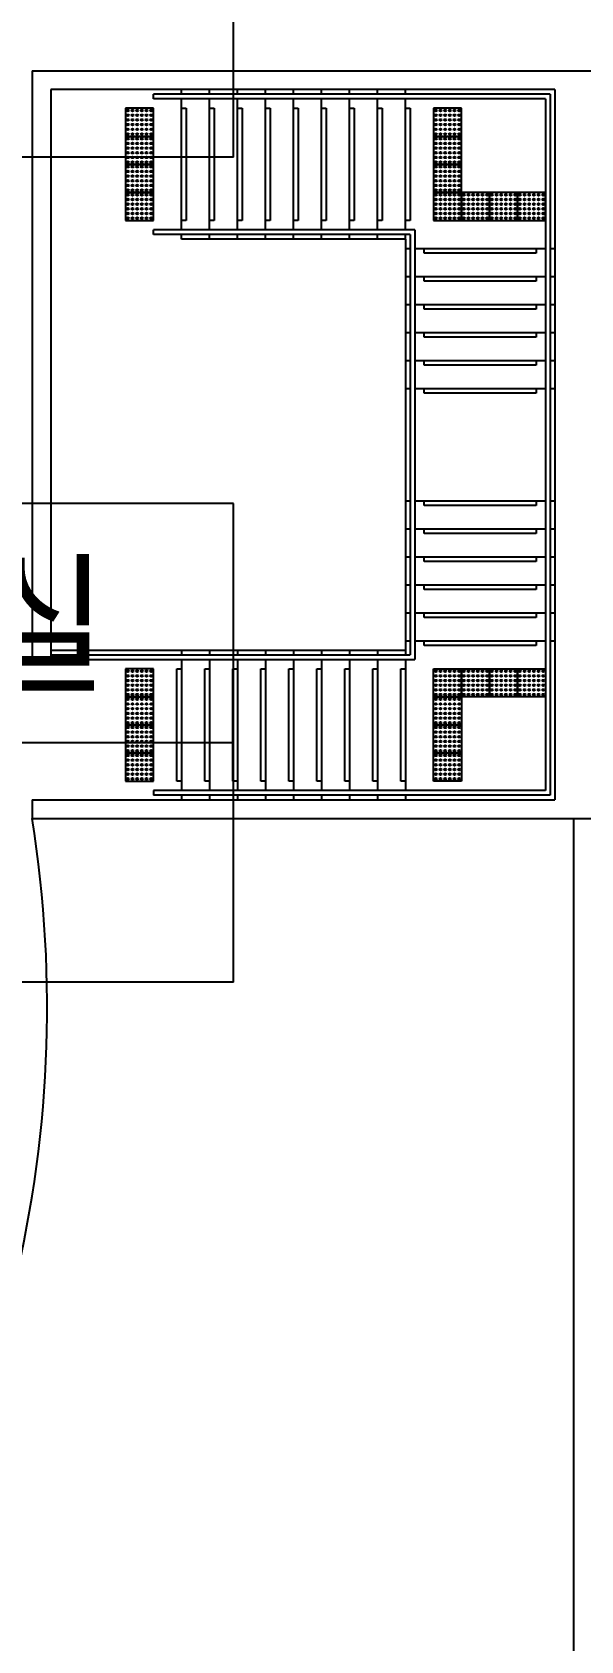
# Model space of a CAD drawing. Header units: millimetres. Extents: x 1145859089 to 1147511753, y -1047484727 to -1047247487.
# Drawn here: x 1147329272 to 1147335149, y -1047435370 to -1047418155 of the extents above; entities that cross this region are included whole.
import ezdxf
from ezdxf.enums import TextEntityAlignment as Align
from ezdxf.xclip import XClip

# ---------------------------------------------------------------- set-up
doc = ezdxf.new("R2010")
doc.units = ezdxf.units.MM
doc.header["$LTSCALE"] = 100
doc.header["$MEASUREMENT"] = 0
doc.header["$XCLIPFRAME"] = 2
doc.layers.get('0').update_dxf_attribs({"linetype": 'CONTINUOUS'})
for name, color, linetype in [('0-BLOCK', 2, 'CONTINUOUS'), ('TRAY', 1, 'CONTINUOUS'), ('XREF', 135, 'CONTINUOUS'), ('단지배치도$0$W240910', 135, 'CONTINUOUS')]:
    doc.layers.add(name, color=color, linetype=linetype)
doc.styles.add('WL', font='울릉도L_5.TTF')

# ---------------------------------------------------------------- blocks, each defined once
blk = doc.blocks.new('단지배치도$0$zw$9902')
at = {"layer": '단지배치도$0$W240910'}
for p, q in [((69000, -47200), (81788, -47200)), ((69000, -47200), (69000, -53500)), ((69200, -47400), (69200, -53500)), ((74600, -47400), (69200, -47400)), ((74550, -47450), (70300, -47450)), ((70300, -47500), (70300, -47450)), ((74500, -47500), (70300, -47500)), ((70600, -47450), (70600, -47400)), ((70600, -48900), (70600, -47500)), ((70900, -47450), (70900, -47400)), ((70900, -48900), (70900, -47500)), ((71200, -47450), (71200, -47400)), ((71200, -48900), (71200, -47500)), ((71500, -47450), (71500, -47400)), ((71500, -48900), (71500, -47500)), ((71800, -47450), (71800, -47400)), ((71800, -48900), (71800, -47500)), ((72100, -47450), (72100, -47400)), ((72100, -48900), (72100, -47500)), ((72400, -47450), (72400, -47400)), ((72400, -48900), (72400, -47500)), ((72700, -47450), (72700, -47400)), ((72700, -48900), (72700, -47500)), ((73000, -47450), (73000, -47400)), ((73000, -48900), (73000, -47500)), ((74500, -47500), (74500, -54900)), ((74550, -47450), (74550, -54950)), ((74600, -47400), (74600, -55000)), ((70300, -47600), (70000, -47600)), ((70000, -47600), (70000, -47900)), ((70300, -47900), (70300, -47600)), ((70600, -47600), (70650, -47600)), ((70650, -47600), (70650, -48800)), ((70900, -47600), (70950, -47600)), ((70950, -47600), (70950, -48800)), ((71200, -47600), (71250, -47600)), ((71250, -47600), (71250, -48800)), ((71500, -47600), (71550, -47600)), ((71550, -47600), (71550, -48800)), ((71800, -47600), (71850, -47600)), ((71850, -47600), (71850, -48800)), ((72100, -47600), (72150, -47600)), ((72150, -47600), (72150, -48800)), ((72400, -47600), (72450, -47600)), ((72450, -47600), (72450, -48800)), ((72700, -47600), (72750, -47600)), ((72750, -47600), (72750, -48800)), ((73000, -47600), (73050, -47600)), ((73050, -47600), (73050, -48800)), ((73600, -47600), (73300, -47600)), ((73300, -47600), (73300, -47900)), ((73600, -47900), (73600, -47600)), ((70300, -47900), (70000, -47900)), ((70000, -47900), (70000, -48200)), ((70000, -47900), (70300, -47900)), ((70300, -48200), (70300, -47900)), ((73600, -47900), (73300, -47900)), ((73300, -47900), (73300, -48200)), ((73300, -47900), (73600, -47900)), ((73600, -48200), (73600, -47900)), ((70300, -48200), (70000, -48200)), ((70000, -48200), (70000, -48500)), ((70000, -48200), (70300, -48200)), ((70300, -48500), (70300, -48200)), ((73600, -48200), (73300, -48200)), ((73300, -48200), (73300, -48500)), ((73300, -48200), (73600, -48200)), ((73600, -48500), (73600, -48200)), ((70300, -48500), (70000, -48500)), ((70000, -48500), (70000, -48800)), ((70000, -48500), (70300, -48500)), ((70300, -48800), (70300, -48500)), ((73600, -48500), (73300, -48500)), ((73300, -48500), (73300, -48800)), ((73300, -48500), (73600, -48500)), ((73600, -48800), (73600, -48500)), ((73900, -48500), (73600, -48500)), ((73600, -48500), (73600, -48800)), ((73900, -48800), (73900, -48500)), ((74200, -48500), (73900, -48500)), ((73900, -48500), (73900, -48800)), ((74200, -48800), (74200, -48500)), ((74500, -48500), (74200, -48500)), ((74200, -48500), (74200, -48800)), ((74500, -48800), (74500, -48500)), ((70000, -48800), (70300, -48800)), ((70650, -48800), (70600, -48800)), ((70950, -48800), (70900, -48800)), ((71250, -48800), (71200, -48800)), ((71550, -48800), (71500, -48800)), ((71850, -48800), (71800, -48800)), ((72150, -48800), (72100, -48800)), ((72450, -48800), (72400, -48800)), ((72750, -48800), (72700, -48800)), ((73050, -48800), (73000, -48800)), ((73300, -48800), (73600, -48800)), ((73600, -48800), (73900, -48800)), ((73900, -48800), (74200, -48800)), ((74200, -48800), (74500, -48800)), ((73100, -48900), (70300, -48900)), ((70300, -48950), (70300, -48900)), ((73050, -48950), (70300, -48950)), ((70600, -49000), (70600, -48950)), ((73000, -49000), (70600, -49000)), ((70900, -49000), (70900, -48950)), ((71200, -49000), (71200, -48950)), ((71500, -49000), (71500, -48950)), ((71800, -49000), (71800, -48950)), ((72100, -49000), (72100, -48950)), ((72400, -49000), (72400, -48950)), ((72700, -49000), (72700, -48950)), ((73000, -49000), (73000, -48950)), ((73000, -49000), (73000, -53400)), ((73050, -48950), (73050, -53450)), ((73100, -48900), (73100, -53500)), ((73000, -49100), (73050, -49100)), ((73100, -49100), (74500, -49100)), ((73200, -49150), (73200, -49100)), ((74400, -49150), (73200, -49150)), ((74400, -49100), (74400, -49150)), ((74550, -49100), (74600, -49100)), ((73000, -49400), (73050, -49400)), ((73100, -49400), (74500, -49400)), ((73200, -49450), (73200, -49400)), ((74400, -49400), (74400, -49450)), ((74550, -49400), (74600, -49400)), ((74400, -49450), (73200, -49450)), ((73000, -49700), (73050, -49700)), ((73100, -49700), (74500, -49700)), ((73200, -49750), (73200, -49700)), ((74400, -49750), (73200, -49750)), ((74400, -49700), (74400, -49750)), ((74550, -49700), (74600, -49700)), ((73000, -50000), (73050, -50000)), ((73100, -50000), (74500, -50000)), ((73200, -50050), (73200, -50000)), ((74400, -50050), (73200, -50050)), ((74400, -50000), (74400, -50050)), ((74550, -50000), (74600, -50000)), ((73000, -50300), (73050, -50300)), ((73100, -50300), (74500, -50300)), ((73200, -50350), (73200, -50300)), ((74400, -50350), (73200, -50350)), ((74400, -50300), (74400, -50350)), ((74550, -50300), (74600, -50300)), ((73000, -50600), (73050, -50600)), ((73100, -50600), (74500, -50600)), ((73200, -50650), (73200, -50600)), ((74400, -50600), (74400, -50650)), ((74550, -50600), (74600, -50600)), ((74400, -50650), (73200, -50650)), ((73000, -51800), (73050, -51800)), ((73100, -51800), (74500, -51800)), ((73200, -51850), (73200, -51800)), ((74400, -51800), (74400, -51850)), ((74550, -51800), (74600, -51800)), ((74400, -51850), (73200, -51850)), ((73000, -52100), (73050, -52100)), ((73100, -52100), (74500, -52100)), ((73200, -52150), (73200, -52100)), ((74400, -52150), (73200, -52150)), ((74400, -52100), (74400, -52150)), ((74550, -52100), (74600, -52100)), ((73000, -52400), (73050, -52400)), ((73100, -52400), (74500, -52400)), ((73200, -52450), (73200, -52400)), ((74400, -52450), (73200, -52450)), ((74400, -52400), (74400, -52450)), ((74550, -52400), (74600, -52400)), ((73000, -52700), (73050, -52700)), ((73100, -52700), (74500, -52700)), ((73200, -52750), (73200, -52700)), ((74400, -52750), (73200, -52750)), ((74400, -52700), (74400, -52750)), ((74550, -52700), (74600, -52700)), ((73000, -53000), (73050, -53000)), ((73100, -53000), (74500, -53000)), ((73200, -53050), (73200, -53000)), ((74400, -53000), (74400, -53050)), ((74550, -53000), (74600, -53000)), ((74400, -53050), (73200, -53050)), ((73000, -53300), (73000, -53350)), ((73000, -53300), (73000, -53350)), ((73000, -53300), (73050, -53300)), ((73100, -53300), (74500, -53300)), ((73200, -53350), (73200, -53300)), ((74400, -53350), (73200, -53350)), ((74400, -53300), (74400, -53350)), ((74550, -53300), (74600, -53300)), ((69000, -53500), (69200, -53500)), ((69000, -53500), (69200, -53500)), ((69200, -53400), (73000, -53400)), ((69200, -53450), (73050, -53450)), ((69200, -53500), (73100, -53500)), ((70600, -53400), (70600, -53450)), ((70600, -53500), (70600, -54900)), ((70900, -53400), (70900, -53450)), ((70900, -53500), (70900, -54900)), ((71200, -53400), (71200, -53450)), ((71200, -53500), (71200, -54900)), ((71500, -53400), (71500, -53450)), ((71500, -53500), (71500, -54900)), ((71800, -53400), (71800, -53450)), ((71800, -53500), (71800, -54900)), ((72100, -53400), (72100, -53450)), ((72100, -53500), (72100, -54900)), ((72400, -53400), (72400, -53450)), ((72400, -53500), (72400, -54900)), ((72700, -53400), (72700, -53450)), ((72700, -53500), (72700, -54900)), ((73000, -53400), (73000, -53450)), ((73000, -53500), (73000, -54900)), ((70300, -53600), (70000, -53600)), ((70000, -53600), (70000, -53900)), ((70300, -53900), (70300, -53600)), ((70550, -54800), (70550, -53600)), ((70550, -53600), (70600, -53600)), ((70850, -54800), (70850, -53600)), ((70850, -53600), (70900, -53600)), ((71150, -54800), (71150, -53600)), ((71150, -53600), (71200, -53600)), ((71450, -54800), (71450, -53600)), ((71450, -53600), (71500, -53600)), ((71750, -54800), (71750, -53600)), ((71750, -53600), (71800, -53600)), ((72050, -54800), (72050, -53600)), ((72050, -53600), (72100, -53600)), ((72350, -54800), (72350, -53600)), ((72350, -53600), (72400, -53600)), ((72650, -54800), (72650, -53600)), ((72650, -53600), (72700, -53600)), ((72950, -54800), (72950, -53600)), ((72950, -53600), (73000, -53600)), ((73300, -53900), (73300, -53600)), ((73300, -53600), (73600, -53600)), ((73600, -53600), (73600, -53900)), ((73600, -53900), (73600, -53600)), ((73600, -53600), (73900, -53600)), ((73900, -53600), (73900, -53900)), ((73900, -53900), (73900, -53600)), ((73900, -53600), (74200, -53600)), ((74200, -53600), (74200, -53900)), ((74200, -53900), (74200, -53600)), ((74200, -53600), (74500, -53600)), ((74500, -53600), (74500, -53900)), ((70300, -53900), (70000, -53900)), ((70000, -53900), (70000, -54200)), ((70000, -53900), (70300, -53900)), ((70300, -54200), (70300, -53900)), ((73600, -53900), (73300, -53900)), ((73300, -54200), (73300, -53900)), ((73300, -53900), (73600, -53900)), ((73600, -53900), (73600, -54200)), ((73900, -53900), (73600, -53900)), ((74200, -53900), (73900, -53900)), ((74500, -53900), (74200, -53900)), ((70300, -54200), (70000, -54200)), ((70000, -54200), (70000, -54500)), ((70000, -54200), (70300, -54200)), ((70300, -54500), (70300, -54200)), ((73600, -54200), (73300, -54200)), ((73300, -54500), (73300, -54200)), ((73300, -54200), (73600, -54200)), ((73600, -54200), (73600, -54500)), ((70300, -54500), (70000, -54500)), ((70000, -54500), (70000, -54800)), ((70000, -54500), (70300, -54500)), ((70300, -54800), (70300, -54500)), ((73600, -54500), (73300, -54500)), ((73300, -54800), (73300, -54500)), ((73300, -54500), (73600, -54500)), ((73600, -54500), (73600, -54800)), ((70000, -54800), (70300, -54800)), ((74500, -54900), (70300, -54900)), ((70300, -54900), (70300, -54950)), ((70600, -54800), (70550, -54800)), ((70900, -54800), (70850, -54800)), ((71200, -54800), (71150, -54800)), ((71500, -54800), (71450, -54800)), ((71800, -54800), (71750, -54800)), ((72100, -54800), (72050, -54800)), ((72400, -54800), (72350, -54800)), ((72700, -54800), (72650, -54800)), ((73000, -54800), (72950, -54800)), ((73600, -54800), (73300, -54800)), ((69000, -55000), (74600, -55000)), ((69000, -55000), (69000, -55200)), ((74550, -54950), (70300, -54950)), ((70600, -54950), (70600, -55000)), ((70600, -54950), (70600, -55000)), ((70900, -54950), (70900, -55000)), ((70900, -54950), (70900, -55000)), ((71200, -54950), (71200, -55000)), ((71200, -54950), (71200, -55000)), ((71500, -54950), (71500, -55000)), ((71500, -54950), (71500, -55000)), ((71800, -54950), (71800, -55000)), ((71800, -54950), (71800, -55000)), ((72100, -54950), (72100, -55000)), ((72100, -54950), (72100, -55000)), ((72400, -54950), (72400, -55000)), ((72400, -54950), (72400, -55000)), ((72700, -54950), (72700, -55000)), ((72700, -54950), (72700, -55000)), ((73000, -54950), (73000, -55000)), ((73000, -54950), (73000, -55000)), ((69000, -55200), (74800, -55200)), ((69000, -55200), (75000, -55200)), ((74800, -55200, 1673713), (74800, -71500, 1673713))]:
    blk.add_line(p, q, dxfattribs=at)
for centre in [(70025, -47625), (70025, -47675), (70075, -47625), (70075, -47675), (70125, -47625), (70125, -47675), (70175, -47625), (70175, -47675), (70225, -47625), (70225, -47675), (70275, -47625), (70275, -47675), (73325, -47625), (73325, -47675), (73375, -47625), (73375, -47675), (73425, -47625), (73425, -47675), (73475, -47625), (73475, -47675), (73525, -47625), (73525, -47675), (73575, -47625), (73575, -47675), (70025, -47725), (70025, -47775), (70025, -47825), (70075, -47725), (70075, -47775), (70075, -47825), (70125, -47725), (70125, -47775), (70125, -47825), (70175, -47725), (70175, -47775), (70175, -47825), (70225, -47725), (70225, -47775), (70225, -47825), (70275, -47725), (70275, -47775), (70275, -47825), (73325, -47725), (73325, -47775), (73325, -47825), (73375, -47725), (73375, -47775), (73375, -47825), (73425, -47725), (73425, -47775), (73425, -47825), (73475, -47725), (73475, -47775), (73475, -47825), (73525, -47725), (73525, -47775), (73525, -47825), (73575, -47725), (73575, -47775), (73575, -47825), (70025, -47875), (70025, -47925), (70025, -47975), (70025, -48025), (70075, -47875), (70075, -47925), (70075, -47975), (70075, -48025), (70125, -47875), (70125, -47925), (70125, -47975), (70125, -48025), (70175, -47875), (70175, -47925), (70175, -47975), (70175, -48025), (70225, -47875), (70225, -47925), (70225, -47975), (70225, -48025), (70275, -47875), (70275, -47925), (70275, -47975), (70275, -48025), (73325, -47875), (73325, -47925), (73325, -47975), (73325, -48025), (73375, -47875), (73375, -47925), (73375, -47975), (73375, -48025), (73425, -47875), (73425, -47925), (73425, -47975), (73425, -48025), (73475, -47875), (73475, -47925), (73475, -47975), (73475, -48025), (73525, -47875), (73525, -47925), (73525, -47975), (73525, -48025), (73575, -47875), (73575, -47925), (73575, -47975), (73575, -48025), (70025, -48075), (70025, -48125), (70025, -48175), (70075, -48075), (70075, -48125), (70075, -48175), (70125, -48075), (70125, -48125), (70125, -48175), (70175, -48075), (70175, -48125), (70175, -48175), (70225, -48075), (70225, -48125), (70225, -48175), (70275, -48075), (70275, -48125), (70275, -48175), (73325, -48075), (73325, -48125), (73325, -48175), (73375, -48075), (73375, -48125), (73375, -48175), (73425, -48075), (73425, -48125), (73425, -48175), (73475, -48075), (73475, -48125), (73475, -48175), (73525, -48075), (73525, -48125), (73525, -48175), (73575, -48075), (73575, -48125), (73575, -48175), (70025, -48225), (70025, -48275), (70025, -48325), (70025, -48375), (70075, -48225), (70075, -48275), (70075, -48325), (70075, -48375), (70125, -48225), (70125, -48275), (70125, -48325), (70125, -48375), (70175, -48225), (70175, -48275), (70175, -48325), (70175, -48375), (70225, -48225), (70225, -48275), (70225, -48325), (70225, -48375), (70275, -48225), (70275, -48275), (70275, -48325), (70275, -48375), (73325, -48225), (73325, -48275), (73325, -48325), (73325, -48375), (73375, -48225), (73375, -48275), (73375, -48325), (73375, -48375), (73425, -48225), (73425, -48275), (73425, -48325), (73425, -48375), (73475, -48225), (73475, -48275), (73475, -48325), (73475, -48375), (73525, -48225), (73525, -48275), (73525, -48325), (73525, -48375), (73575, -48225), (73575, -48275), (73575, -48325), (73575, -48375), (70025, -48425), (70025, -48475), (70025, -48525), (70075, -48425), (70075, -48475), (70075, -48525), (70125, -48425), (70125, -48475), (70125, -48525), (70175, -48425), (70175, -48475), (70175, -48525), (70225, -48425), (70225, -48475), (70225, -48525), (70275, -48425), (70275, -48475), (70275, -48525), (73325, -48425), (73325, -48475), (73325, -48525), (73375, -48425), (73375, -48475), (73375, -48525), (73425, -48425), (73425, -48475), (73425, -48525), (73475, -48425), (73475, -48475), (73475, -48525), (73525, -48425), (73525, -48475), (73525, -48525), (73575, -48425), (73575, -48475), (73575, -48525), (73625, -48525), (73675, -48525), (73725, -48525), (73775, -48525), (73825, -48525), (73875, -48525), (73925, -48525), (73975, -48525), (74025, -48525), (74075, -48525), (74125, -48525), (74175, -48525), (74225, -48525), (74275, -48525), (74325, -48525), (74375, -48525), (74425, -48525), (74475, -48525), (70025, -48575), (70025, -48625), (70025, -48675), (70025, -48725), (70075, -48575), (70075, -48625), (70075, -48675), (70075, -48725), (70125, -48575), (70125, -48625), (70125, -48675), (70125, -48725), (70175, -48575), (70175, -48625), (70175, -48675), (70175, -48725), (70225, -48575), (70225, -48625), (70225, -48675), (70225, -48725), (70275, -48575), (70275, -48625), (70275, -48675), (70275, -48725), (73325, -48575), (73325, -48625), (73325, -48675), (73325, -48725), (73375, -48575), (73375, -48625), (73375, -48675), (73375, -48725), (73425, -48575), (73425, -48625), (73425, -48675), (73425, -48725), (73475, -48575), (73475, -48625), (73475, -48675), (73475, -48725), (73525, -48575), (73525, -48625), (73525, -48675), (73525, -48725), (73575, -48575), (73575, -48625), (73575, -48675), (73575, -48725), (73625, -48575), (73625, -48625), (73625, -48675), (73625, -48725), (73675, -48575), (73675, -48625), (73675, -48675), (73675, -48725), (73725, -48575), (73725, -48625), (73725, -48675), (73725, -48725), (73775, -48575), (73775, -48625), (73775, -48675), (73775, -48725), (73825, -48575), (73825, -48625), (73825, -48675), (73825, -48725), (73875, -48575), (73875, -48625), (73875, -48675), (73875, -48725), (73925, -48575), (73925, -48625), (73925, -48675), (73925, -48725), (73975, -48575), (73975, -48625), (73975, -48675), (73975, -48725), (74025, -48575), (74025, -48625), (74025, -48675), (74025, -48725), (74075, -48575), (74075, -48625), (74075, -48675), (74075, -48725), (74125, -48575), (74125, -48625), (74125, -48675), (74125, -48725), (74175, -48575), (74175, -48625), (74175, -48675), (74175, -48725), (74225, -48575), (74225, -48625), (74225, -48675), (74225, -48725), (74275, -48575), (74275, -48625), (74275, -48675), (74275, -48725), (74325, -48575), (74325, -48625), (74325, -48675), (74325, -48725), (74375, -48575), (74375, -48625), (74375, -48675), (74375, -48725), (74425, -48575), (74425, -48625), (74425, -48675), (74425, -48725), (74475, -48575), (74475, -48625), (74475, -48675), (74475, -48725), (70025, -48775), (70075, -48775), (70125, -48775), (70175, -48775), (70225, -48775), (70275, -48775), (73325, -48775), (73375, -48775), (73425, -48775), (73475, -48775), (73525, -48775), (73575, -48775), (73625, -48775), (73675, -48775), (73725, -48775), (73775, -48775), (73825, -48775), (73875, -48775), (73925, -48775), (73975, -48775), (74025, -48775), (74075, -48775), (74125, -48775), (74175, -48775), (74225, -48775), (74275, -48775), (74325, -48775), (74375, -48775), (74425, -48775), (74475, -48775), (70025, -53625), (70025, -53675), (70075, -53625), (70075, -53675), (70125, -53625), (70125, -53675), (70175, -53625), (70175, -53675), (70225, -53625), (70225, -53675), (70275, -53625), (70275, -53675), (73325, -53625), (73325, -53675), (73375, -53625), (73375, -53675), (73425, -53625), (73425, -53675), (73475, -53625), (73475, -53675), (73525, -53625), (73525, -53675), (73575, -53625), (73575, -53675), (73625, -53625), (73625, -53675), (73675, -53625), (73675, -53675), (73725, -53625), (73725, -53675), (73775, -53625), (73775, -53675), (73825, -53625), (73825, -53675), (73875, -53625), (73875, -53675), (73925, -53625), (73925, -53675), (73975, -53625), (73975, -53675), (74025, -53625), (74025, -53675), (74075, -53625), (74075, -53675), (74125, -53625), (74125, -53675), (74175, -53625), (74175, -53675), (74225, -53625), (74225, -53675), (74275, -53625), (74275, -53675), (74325, -53625), (74325, -53675), (74375, -53625), (74375, -53675), (74425, -53625), (74425, -53675), (74475, -53625), (74475, -53675), (70025, -53725), (70025, -53775), (70025, -53825), (70025, -53875), (70075, -53725), (70075, -53775), (70075, -53825), (70075, -53875), (70125, -53725), (70125, -53775), (70125, -53825), (70125, -53875), (70175, -53725), (70175, -53775), (70175, -53825), (70175, -53875), (70225, -53725), (70225, -53775), (70225, -53825), (70225, -53875), (70275, -53725), (70275, -53775), (70275, -53825), (70275, -53875), (73325, -53725), (73325, -53775), (73325, -53825), (73325, -53875), (73375, -53725), (73375, -53775), (73375, -53825), (73375, -53875), (73425, -53725), (73425, -53775), (73425, -53825), (73425, -53875), (73475, -53725), (73475, -53775), (73475, -53825), (73475, -53875), (73525, -53725), (73525, -53775), (73525, -53825), (73525, -53875), (73575, -53725), (73575, -53775), (73575, -53825), (73575, -53875), (73625, -53725), (73625, -53775), (73625, -53825), (73625, -53875), (73675, -53725), (73675, -53775), (73675, -53825), (73675, -53875), (73725, -53725), (73725, -53775), (73725, -53825), (73725, -53875), (73775, -53725), (73775, -53775), (73775, -53825), (73775, -53875), (73825, -53725), (73825, -53775), (73825, -53825), (73825, -53875), (73875, -53725), (73875, -53775), (73875, -53825), (73875, -53875), (73925, -53725), (73925, -53775), (73925, -53825), (73925, -53875), (73975, -53725), (73975, -53775), (73975, -53825), (73975, -53875), (74025, -53725), (74025, -53775), (74025, -53825), (74025, -53875), (74075, -53725), (74075, -53775), (74075, -53825), (74075, -53875), (74125, -53725), (74125, -53775), (74125, -53825), (74125, -53875), (74175, -53725), (74175, -53775), (74175, -53825), (74175, -53875), (74225, -53725), (74225, -53775), (74225, -53825), (74225, -53875), (74275, -53725), (74275, -53775), (74275, -53825), (74275, -53875), (74325, -53725), (74325, -53775), (74325, -53825), (74325, -53875), (74375, -53725), (74375, -53775), (74375, -53825), (74375, -53875), (74425, -53725), (74425, -53775), (74425, -53825), (74425, -53875), (74475, -53725), (74475, -53775), (74475, -53825), (74475, -53875), (70025, -53925), (70025, -53975), (70025, -54025), (70075, -53925), (70075, -53975), (70075, -54025), (70125, -53925), (70125, -53975), (70125, -54025), (70175, -53925), (70175, -53975), (70175, -54025), (70225, -53925), (70225, -53975), (70225, -54025), (70275, -53925), (70275, -53975), (70275, -54025), (73325, -53925), (73325, -53975), (73325, -54025), (73375, -53925), (73375, -53975), (73375, -54025), (73425, -53925), (73425, -53975), (73425, -54025), (73475, -53925), (73475, -53975), (73475, -54025), (73525, -53925), (73525, -53975), (73525, -54025), (73575, -53925), (73575, -53975), (73575, -54025), (70025, -54075), (70025, -54125), (70025, -54175), (70025, -54225), (70075, -54075), (70075, -54125), (70075, -54175), (70075, -54225), (70125, -54075), (70125, -54125), (70125, -54175), (70125, -54225), (70175, -54075), (70175, -54125), (70175, -54175), (70175, -54225), (70225, -54075), (70225, -54125), (70225, -54175), (70225, -54225), (70275, -54075), (70275, -54125), (70275, -54175), (70275, -54225), (73325, -54075), (73325, -54125), (73325, -54175), (73325, -54225), (73375, -54075), (73375, -54125), (73375, -54175), (73375, -54225), (73425, -54075), (73425, -54125), (73425, -54175), (73425, -54225), (73475, -54075), (73475, -54125), (73475, -54175), (73475, -54225), (73525, -54075), (73525, -54125), (73525, -54175), (73525, -54225), (73575, -54075), (73575, -54125), (73575, -54175), (73575, -54225), (70025, -54275), (70025, -54325), (70025, -54375), (70075, -54275), (70075, -54325), (70075, -54375), (70125, -54275), (70125, -54325), (70125, -54375), (70175, -54275), (70175, -54325), (70175, -54375), (70225, -54275), (70225, -54325), (70225, -54375), (70275, -54275), (70275, -54325), (70275, -54375), (73325, -54275), (73325, -54325), (73325, -54375), (73375, -54275), (73375, -54325), (73375, -54375), (73425, -54275), (73425, -54325), (73425, -54375), (73475, -54275), (73475, -54325), (73475, -54375), (73525, -54275), (73525, -54325), (73525, -54375), (73575, -54275), (73575, -54325), (73575, -54375), (70025, -54425), (70025, -54475), (70025, -54525), (70025, -54575), (70075, -54425), (70075, -54475), (70075, -54525), (70075, -54575), (70125, -54425), (70125, -54475), (70125, -54525), (70125, -54575), (70175, -54425), (70175, -54475), (70175, -54525), (70175, -54575), (70225, -54425), (70225, -54475), (70225, -54525), (70225, -54575), (70275, -54425), (70275, -54475), (70275, -54525), (70275, -54575), (73325, -54425), (73325, -54475), (73325, -54525), (73325, -54575), (73375, -54425), (73375, -54475), (73375, -54525), (73375, -54575), (73425, -54425), (73425, -54475), (73425, -54525), (73425, -54575), (73475, -54425), (73475, -54475), (73475, -54525), (73475, -54575), (73525, -54425), (73525, -54475), (73525, -54525), (73525, -54575), (73575, -54425), (73575, -54475), (73575, -54525), (73575, -54575), (70025, -54625), (70025, -54675), (70025, -54725), (70075, -54625), (70075, -54675), (70075, -54725), (70125, -54625), (70125, -54675), (70125, -54725), (70175, -54625), (70175, -54675), (70175, -54725), (70225, -54625), (70225, -54675), (70225, -54725), (70275, -54625), (70275, -54675), (70275, -54725), (73325, -54625), (73325, -54675), (73325, -54725), (73375, -54625), (73375, -54675), (73375, -54725), (73425, -54625), (73425, -54675), (73425, -54725), (73475, -54625), (73475, -54675), (73475, -54725), (73525, -54625), (73525, -54675), (73525, -54725), (73575, -54625), (73575, -54675), (73575, -54725), (70025, -54775), (70075, -54775), (70125, -54775), (70175, -54775), (70225, -54775), (70275, -54775), (73325, -54775), (73375, -54775), (73425, -54775), (73475, -54775), (73525, -54775), (73575, -54775)]:
    blk.add_circle(centre, 10, dxfattribs=at)
blk.add_arc((56404, -57220, 0), 12757, 322.5073, 9.1101, dxfattribs=at)
blk = doc.blocks.new('단지배치도')
blk.add_blockref('단지배치도$0$zw$9902', (141034, 142437))
blk = doc.blocks.new('A$C4F4C36A7')
at = {"layer": 'TRAY', "color": 6}
for p, q in [((0, 5124), (0, 2562)), ((5756, 5124), (0, 5124)), ((11512, 5124), (5756, 5124)), ((11512, 2562), (11512, 5124)), ((0, 2562), (0, 0)), ((5756, 2562), (0, 2562)), ((11512, 2562), (5756, 2562)), ((11512, 2562), (5756, 2562)), ((11512, 0), (11512, 2562)), ((5756, 0), (0, 0)), ((11512, 0), (5756, 0))]:
    blk.add_line(p, q, dxfattribs=at)
blk = doc.blocks.new('A$C28682198')
at = {"color": 6}
blk.add_line((4301, 2562), (4301, 5124), dxfattribs=at)
blk.add_blockref('A$C4F4C36A7', (0, 0))

msp = doc.modelspace()

# ---------------------------------------------------------------- block references
at = {"layer": '0-BLOCK', "rotation": 359.9999968060735}
for p in [(1147319917.442625, -1047419493.708936, 0), (1147319917.442625, -1047428321.226798, 0)]:
    msp.add_blockref('A$C28682198', p, dxfattribs=at)
at = {"layer": 'XREF'}
ref = msp.add_blockref('단지배치도', (1147119237.834579, -1047513806.462535), dxfattribs=at)
XClip(ref).set_block_clipping_path([(72982.4064819524, 34919.7593965302), (360382.4067475507, 255319.7593436702)])

# ---------------------------------------------------------------- texts
at = {"layer": '0-BLOCK', "color": 2, "style": 'WL'}
msp.add_text('전기실', height=1200, dxfattribs=at).set_placement((1147327835.632709, -1047424478.131485, 0), align=Align.MIDDLE)

doc.saveas('drawing.dxf')
